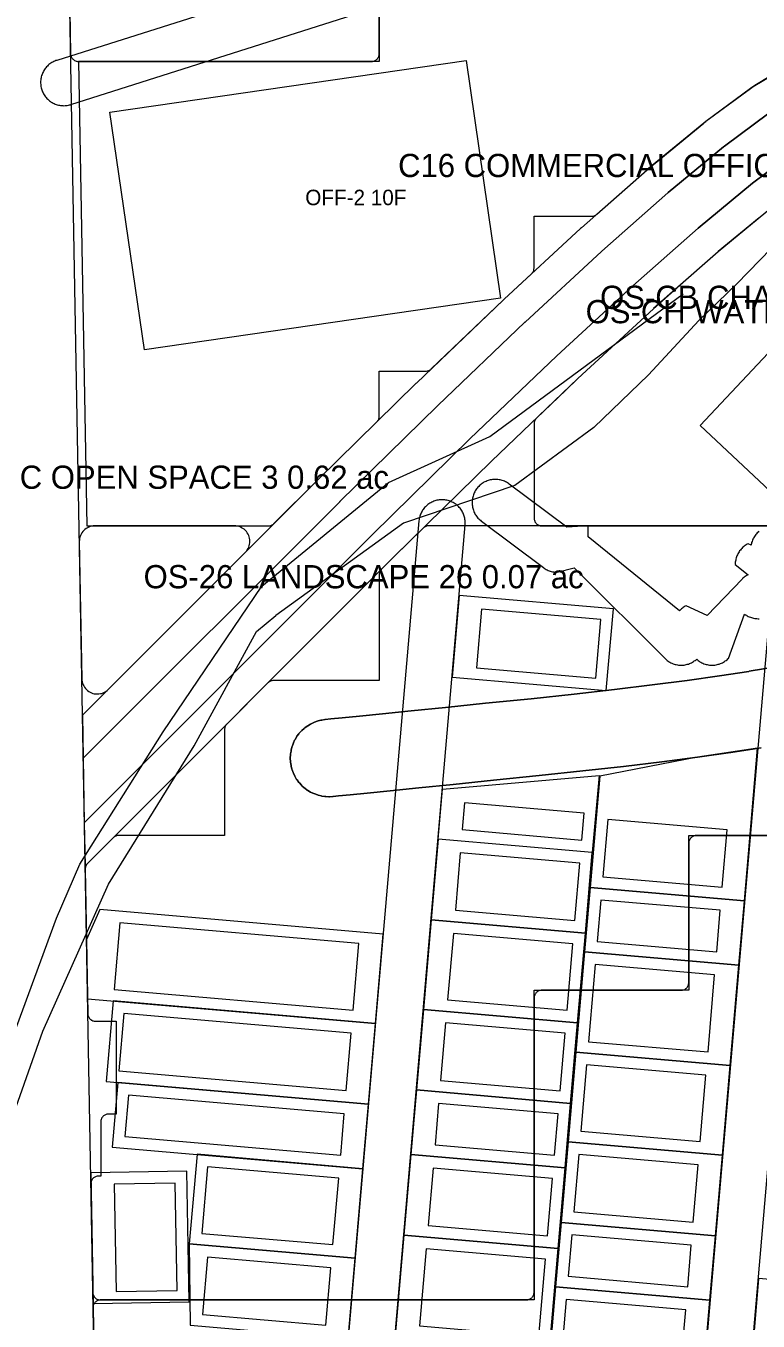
# Model space of a CAD drawing. Extents: x 32 to 940, y -21 to 684.
# Drawn here: x 294.3 to 389, y 247.3 to 414.6 of the extents above; entities that cross this region are included whole.
import ezdxf

# ---------------------------------------------------------------- set-up
doc = ezdxf.new("R2010")
doc.units = 0
for name, color, linetype, lineweight in [('BUILDING-CLUBHOUSE', 4, 'Continuous', 0), ('BUILDING-OFFICE', 6, 'Continuous', 0), ('GREEN-IN-VILLAS', 3, 'Continuous', 0), ('GREEN-LANDSCAPE', 3, 'Continuous', 0), ('PLOT', 4, 'Continuous', 0), ('ROAD-EXISTING', 2, 'Continuous', 0), ('ROAD-PRIMARY', 1, 'Continuous', 0), ('ROAD-TERTIARY', 7, 'Continuous', 0), ('TEXT-PLOT', 7, 'Continuous', 0), ('TEXT-ZONE', 7, 'Continuous', 0), ('VILLA-HOUSE', 7, 'Continuous', 0), ('WATER', 5, 'Continuous', 0), ('ZONE-CLUBHOUSE', 4, 'Continuous', 0), ('ZONE-OFFICE', 6, 'Continuous', 0), ('ZONE-VILLAS', 2, 'Continuous', 0)]:
    doc.layers.add(name, color=color, linetype=linetype, lineweight=lineweight)

msp = doc.modelspace()

# ---------------------------------------------------------------- linework, layer by layer
at = {"layer": 'BUILDING-CLUBHOUSE'}
msp.add_lwpolyline([(381.47, 362.97), (402.35, 385.18), (413.45, 374.74), (392.57, 352.53)], close=True, dxfattribs=at)
at = {"layer": 'BUILDING-OFFICE'}
msp.add_lwpolyline([(355.67, 379.41), (309.64, 372.73), (305.19, 403.42), (351.22, 410.1)], close=True, dxfattribs=at)
at = {"layer": 'GREEN-IN-VILLAS'}
msp.add_lwpolyline([(391.23, 331.78), (387.78, 331.21), (387.77, 331.2), (383.96, 330.62), (383.95, 330.62), (379.78, 330.04), (375.27, 329.45), (370.4, 328.86), (365.19, 328.27), (359.64, 327.67), (353.73, 327.07), (348.55, 326.55), (344.11, 326.1), (340.4, 325.72), (337.44, 325.42), (335.22, 325.2), (333.74, 325.05), (333.02, 324.98), (332.97, 324.97), (332.56, 324.91), (332.46, 324.89), (332.08, 324.79), (331.99, 324.76), (331.62, 324.63), (331.53, 324.59), (331.18, 324.42), (331.09, 324.38), (330.75, 324.18), (330.67, 324.12), (330.36, 323.89), (330.28, 323.82), (329.99, 323.56), (329.92, 323.49), (329.66, 323.2), (329.6, 323.12), (329.36, 322.81), (329.31, 322.72), (329.11, 322.39), (329.06, 322.3), (328.9, 321.95), (328.86, 321.85), (328.73, 321.48), (328.7, 321.39), (328.61, 321.01), (328.59, 320.91), (328.53, 320.53), (328.52, 320.43), (328.5, 320.04), (328.5, 319.94), (328.52, 319.55), (328.53, 319.45), (328.59, 319.06), (328.61, 318.96), (328.71, 318.58), (328.74, 318.49), (328.87, 318.12), (328.91, 318.03), (329.08, 317.68), (329.12, 317.59), (329.32, 317.25), (329.38, 317.17), (329.61, 316.86), (329.68, 316.78), (329.94, 316.49), (330.01, 316.42), (330.3, 316.16), (330.38, 316.1), (330.69, 315.86), (330.78, 315.81), (331.11, 315.61), (331.2, 315.56), (331.55, 315.4), (331.65, 315.36), (332.02, 315.23), (332.11, 315.2), (332.49, 315.11), (332.59, 315.09), (332.97, 315.03), (333.07, 315.02), (333.46, 315), (333.56, 315), (333.98, 315.02), (334.03, 315.03), (334.74, 315.1), (336.23, 315.25), (338.45, 315.48), (341.41, 315.78), (345.11, 316.15), (349.56, 316.6), (354.74, 317.13), (360.68, 317.73), (360.68, 317.73), (366.29, 318.33), (366.3, 318.33), (371.57, 318.93), (371.58, 318.93), (376.51, 319.53), (376.52, 319.53), (381.12, 320.13), (381.13, 320.13), (385.4, 320.73), (385.41, 320.73), (389.34, 321.33)], dxfattribs=at)
at = {"layer": 'GREEN-LANDSCAPE'}
msp.add_lwpolyline([(392.9, 409.5), (388.52, 406.88), (387.96, 406.5), (382.21, 402.25), (381.92, 402.03), (374.8, 396.15), (374.62, 396), (366.12, 388.5), (366, 388.39), (356.12, 379.27), (356.04, 379.19), (344.79, 368.44), (344.72, 368.37), (332.1, 356), (332.05, 355.95), (301.63, 325.53), (301.73, 319.97), (334.88, 353.12), (334.9, 353.14), (347.52, 365.52), (347.55, 365.54), (358.8, 376.29), (358.84, 376.33), (368.71, 385.45), (368.77, 385.5), (377.27, 393), (377.34, 393.06), (384.47, 398.94), (384.59, 399.04), (390.34, 403.29)], dxfattribs=at)
for points in [[(301.88, 311.64), (301.98, 306.08), (341.92, 346.03), (354.49, 358.34), (365.67, 369.02), (375.44, 378.05), (383.79, 385.42), (390.69, 391.11), (396.02, 395.05), (398.89, 396.77), (396.53, 400.02), (393.79, 398.38), (388.22, 394.26), (381.2, 388.47), (372.76, 381.02), (362.93, 371.94), (351.71, 361.22), (339.11, 348.87)], [(301.23, 347.96), (301.55, 330.24), (301.56, 330.05), (301.59, 329.85), (301.64, 329.66), (301.71, 329.48), (301.8, 329.31), (301.9, 329.14), (302.02, 328.99), (302.15, 328.84), (302.3, 328.72), (302.45, 328.6), (302.62, 328.5), (302.8, 328.42), (302.98, 328.36), (303.17, 328.31), (303.36, 328.28), (303.56, 328.28), (303.75, 328.29), (303.95, 328.32), (304.14, 328.36), (304.32, 328.43), (304.49, 328.51), (304.66, 328.61), (304.82, 328.73), (304.96, 328.86), (322.69, 346.59), (322.82, 346.73), (322.94, 346.89), (323.04, 347.06), (323.12, 347.23), (323.19, 347.42), (323.23, 347.61), (323.26, 347.8), (323.27, 348), (323.26, 348.2), (323.23, 348.39), (323.19, 348.58), (323.12, 348.77), (323.04, 348.94), (322.94, 349.11), (322.82, 349.27), (322.69, 349.41), (322.54, 349.55), (322.38, 349.66), (322.21, 349.76), (322.04, 349.85), (321.85, 349.91), (321.66, 349.96), (321.47, 349.99), (321.27, 350), (303.23, 350), (303.03, 349.99), (302.83, 349.96), (302.64, 349.91), (302.46, 349.84), (302.28, 349.76), (302.11, 349.66), (301.95, 349.54), (301.8, 349.4), (301.67, 349.25), (301.55, 349.09), (301.45, 348.92), (301.37, 348.74), (301.31, 348.55), (301.26, 348.36), (301.24, 348.16)]]:
    msp.add_lwpolyline(points, close=True, dxfattribs=at)
at = {"layer": 'PLOT'}
for points in [[(350.33, 341.01), (349.42, 330.43), (369.34, 328.71), (370.26, 339.28)], [(367.26, 303.29), (387.18, 301.56), (388.88, 321.26), (381.12, 320.13), (368.5, 317.68)], [(347.61, 309.51), (348.17, 315.99), (368.4, 317.75), (367.53, 307.79)], [(347.61, 309.51), (346.71, 299.1), (366.63, 297.37), (367.53, 307.79)], [(386.46, 293.23), (387.18, 301.56), (367.26, 303.29), (366.53, 294.95)], [(302.15, 296.58), (302.29, 288.91), (339.49, 285.7), (340.49, 297.27), (303.88, 300.43)], [(346.71, 299.1), (345.71, 287.53), (365.63, 285.81), (366.63, 297.37)], [(385.34, 280.27), (386.46, 293.23), (366.53, 294.95), (365.41, 282)], [(338.59, 275.28), (339.49, 285.7), (305.61, 288.63), (304.71, 278.21)], [(345.71, 287.53), (344.81, 277.12), (364.73, 275.39), (365.63, 285.81)], [(384.34, 268.7), (385.34, 280.27), (365.41, 282), (364.41, 270.43)], [(337.87, 266.95), (338.59, 275.28), (306.21, 278.08), (305.49, 269.75)], [(344.81, 277.12), (344.09, 268.79), (364.01, 267.06), (364.73, 275.39)], [(383.44, 258.29), (384.34, 268.7), (364.41, 270.43), (363.51, 260.01)], [(336.86, 255.38), (337.87, 266.95), (316.45, 268.81), (315.44, 257.24)], [(344.09, 268.79), (343.19, 258.37), (363.11, 256.65), (364.01, 267.06)], [(302.71, 266.4), (303.02, 249.54), (315.41, 249.76), (315.11, 266.62)], [(382.72, 249.96), (383.44, 258.29), (363.51, 260.01), (362.79, 251.68)], [(343.19, 258.37), (342.06, 245.41), (361.99, 243.69), (363.11, 256.65)], [(335.96, 244.97), (336.86, 255.38), (315.44, 257.24), (315.54, 246.74)], [(389.02, 252.78), (388.3, 244.45), (408.23, 242.73), (408.95, 251.06)], [(381.72, 238.39), (382.72, 249.96), (362.79, 251.68), (361.79, 240.11)]]:
    msp.add_lwpolyline(points, close=True, dxfattribs=at)
at = {"layer": 'ROAD-EXISTING'}
for points in [[(392.13, 387.37), (386.21, 381.25)], [(354.29, 361.56), (379.29, 379.97)], [(386.21, 381.25), (381.31, 376.51)], [(381.31, 376.51), (374.81, 369.49)], [(374.81, 369.49), (367.72, 362.71)], [(341.19, 355.6), (354.29, 361.56)], [(367.72, 362.71), (357.53, 355.19)], [(324.83, 342.2), (341.19, 355.6)], [(357.53, 355.19), (343.12, 350.36)], [(343.12, 350.36), (326.62, 338.41)], [(312.08, 323.4), (324.83, 342.2)], [(324.15, 336.35), (326.62, 338.41)], [(316.07, 321.59), (324.15, 336.35)], [(301.29, 306.28), (312.08, 323.4)], [(305.02, 303.71), (316.07, 321.59)], [(298.27, 299.33), (301.29, 306.28)], [(296.52, 284.74), (305.02, 303.71)], [(291.91, 281.95), (298.27, 299.33)], [(291.75, 271.14), (296.52, 284.74)]]:
    msp.add_lwpolyline(points, dxfattribs=at)
at = {"layer": 'ROAD-PRIMARY'}
msp.add_lwpolyline([(304.6, 160.16), (296.6, 606.16)], dxfattribs=at)
at = {"layer": 'ROAD-TERTIARY'}
for points in [[(338.36, 422.83), (298.32, 410.13), (298.19, 410.09), (298.05, 410.03), (297.92, 409.97), (297.79, 409.91), (297.67, 409.84), (297.54, 409.76), (297.43, 409.67), (297.31, 409.58), (297.2, 409.49), (297.1, 409.39), (297, 409.29), (296.91, 409.18), (296.82, 409.06), (296.74, 408.94), (296.66, 408.82), (296.59, 408.7), (296.52, 408.57), (296.46, 408.44), (296.41, 408.3), (296.36, 408.16), (296.32, 408.02), (296.29, 407.88), (296.26, 407.74), (296.25, 407.6), (296.23, 407.45), (296.23, 407.31), (296.23, 407.17), (296.24, 407.02), (296.25, 406.88), (296.28, 406.74), (296.31, 406.59), (296.34, 406.45), (296.38, 406.32), (296.44, 406.18), (296.49, 406.05), (296.55, 405.92), (296.62, 405.79), (296.7, 405.67), (296.78, 405.55), (296.86, 405.43), (296.95, 405.32), (297.05, 405.21), (297.15, 405.11), (297.26, 405.01), (297.37, 404.92), (297.49, 404.83), (297.61, 404.75), (297.73, 404.68), (297.86, 404.61), (297.99, 404.54), (298.12, 404.49), (298.25, 404.44), (298.39, 404.39), (298.53, 404.36), (298.67, 404.33), (298.81, 404.3), (298.96, 404.29), (299.1, 404.28), (299.25, 404.27), (299.39, 404.28), (299.54, 404.29), (299.68, 404.31), (299.82, 404.33), (299.96, 404.37), (300.1, 404.4), (300.13, 404.42), (340.17, 417.11)], [(389.06, 349.29), (388.95, 349.19), (388.85, 349.09), (388.75, 348.98), (388.66, 348.87), (388.57, 348.76), (388.49, 348.64), (388.41, 348.51), (388.34, 348.39), (388.28, 348.26), (388.22, 348.13), (388.17, 347.99), (388.12, 347.85), (388.09, 347.71), (388.06, 347.57), (388.04, 347.5), (387.66, 347.68), (387.53, 347.62), (387.41, 347.54), (387.29, 347.46), (387.17, 347.38), (387.06, 347.29), (386.95, 347.19), (386.85, 347.09), (386.75, 346.98), (386.66, 346.87), (386.57, 346.76), (386.49, 346.64), (386.41, 346.51), (386.34, 346.39), (386.28, 346.26), (386.22, 346.13), (386.17, 345.99), (386.12, 345.85), (386.09, 345.71), (386.06, 345.57), (386.03, 345.43), (386.01, 345.29), (386, 345.14), (386, 345), (387.66, 343.68), (387.53, 343.62), (387.41, 343.54), (387.29, 343.46), (387.17, 343.38), (387.06, 343.29), (386.95, 343.19), (386.88, 343.12), (382.36, 338.42), (379.66, 339.68), (379.53, 339.62), (379.41, 339.54), (379.29, 339.46), (379.17, 339.38), (379.06, 339.29), (378.95, 339.19), (378.88, 339.12), (378.79, 339.01), (367, 348.59), (367, 350), (364.22, 349.83), (356.8, 355.4), (356.68, 355.48), (356.56, 355.56), (356.44, 355.63), (356.31, 355.7), (356.18, 355.76), (356.04, 355.81), (355.9, 355.86), (355.77, 355.9), (355.63, 355.93), (355.48, 355.96), (355.34, 355.98), (355.2, 355.99), (355.05, 356), (354.91, 356), (354.76, 355.99), (354.62, 355.98), (354.48, 355.95), (354.34, 355.93), (354.2, 355.89), (354.06, 355.85), (353.92, 355.8), (353.79, 355.74), (353.66, 355.68), (353.53, 355.62), (353.41, 355.54), (353.29, 355.46), (353.17, 355.38), (353.06, 355.29), (352.95, 355.19), (352.85, 355.09), (352.75, 354.98), (352.65, 354.87), (352.57, 354.76), (352.49, 354.64), (352.41, 354.51), (352.34, 354.39), (352.28, 354.26), (352.22, 354.13), (352.17, 353.99), (352.12, 353.85), (352.09, 353.71), (352.06, 353.57), (352.03, 353.43), (352.01, 353.29), (352, 353.14), (352, 353), (352, 352.85), (352.01, 352.71), (352.03, 352.57), (352.06, 352.42), (352.09, 352.28), (352.12, 352.14), (352.17, 352.01), (352.22, 351.87), (352.28, 351.74), (352.34, 351.61), (352.41, 351.48), (352.49, 351.36), (352.57, 351.24), (352.66, 351.13), (352.75, 351.01), (352.85, 350.91), (352.95, 350.81), (353.06, 350.71), (353.17, 350.62), (353.2, 350.6), (361.2, 344.6), (361.32, 344.52), (361.44, 344.44), (361.56, 344.37), (361.69, 344.3), (361.82, 344.24), (361.96, 344.19), (362.1, 344.14), (362.23, 344.1), (362.37, 344.07), (362.52, 344.04), (362.66, 344.02), (362.8, 344.01), (362.95, 344), (363, 344), (365.17, 344.59), (377.2, 332.6), (377.32, 332.52), (377.44, 332.44), (377.56, 332.37), (377.69, 332.3), (377.82, 332.24), (377.96, 332.19), (378.1, 332.14), (378.23, 332.1), (378.37, 332.07), (378.52, 332.04), (378.66, 332.02), (378.8, 332.01), (378.95, 332), (379.09, 332), (379.24, 332.01), (379.38, 332.02), (379.52, 332.05), (379.66, 332.07), (379.8, 332.11), (379.94, 332.15), (380.08, 332.2), (380.21, 332.26), (380.34, 332.32), (380.47, 332.38), (380.59, 332.46), (380.71, 332.54), (380.83, 332.62), (380.94, 332.71), (381.02, 332.78), (381.2, 332.6), (381.32, 332.52), (381.44, 332.44), (381.56, 332.37), (381.69, 332.3), (381.82, 332.24), (381.96, 332.19), (382.1, 332.14), (382.23, 332.1), (382.37, 332.07), (382.52, 332.04), (382.66, 332.02), (382.8, 332.01), (382.95, 332), (383.09, 332), (383.24, 332.01), (383.38, 332.02), (383.52, 332.05), (383.66, 332.07), (383.8, 332.11), (383.94, 332.15), (384.08, 332.2), (384.21, 332.26), (384.34, 332.32), (384.47, 332.38), (384.59, 332.46), (384.71, 332.54), (384.83, 332.62), (384.94, 332.71), (385.05, 332.81), (385.12, 332.88), (387.2, 338.6), (387.32, 338.52), (387.44, 338.44), (387.56, 338.37), (387.69, 338.3), (387.82, 338.24), (387.96, 338.19), (388.1, 338.14), (388.23, 338.1), (388.37, 338.07), (388.52, 338.04), (388.66, 338.02), (388.8, 338.01), (388.95, 338), (389.09, 338)], [(334.64, 159.82), (351.1, 350.11), (351.11, 350.25), (351.11, 350.4), (351.11, 350.54), (351.09, 350.69), (351.07, 350.83), (351.05, 350.97), (351.02, 351.11), (350.98, 351.25), (350.93, 351.39), (350.88, 351.52), (350.82, 351.65), (350.76, 351.78), (350.69, 351.91), (350.61, 352.03), (350.52, 352.15), (350.44, 352.26), (350.34, 352.37), (350.24, 352.48), (350.14, 352.58), (350.03, 352.67), (349.92, 352.76), (349.8, 352.85), (349.68, 352.93), (349.55, 353), (349.43, 353.06), (349.29, 353.12), (349.16, 353.18), (349.02, 353.23), (348.88, 353.27), (348.74, 353.3), (348.6, 353.33), (348.46, 353.35), (348.31, 353.36), (348.17, 353.37), (348.03, 353.37), (347.88, 353.36), (347.74, 353.35), (347.6, 353.32), (347.45, 353.3), (347.31, 353.26), (347.18, 353.22), (347.04, 353.17), (346.91, 353.12), (346.77, 353.05), (346.65, 352.99), (346.52, 352.91), (346.4, 352.83), (346.29, 352.75), (346.17, 352.66), (346.06, 352.56), (345.96, 352.46), (345.86, 352.36), (345.77, 352.25), (345.68, 352.13), (345.6, 352.01), (345.52, 351.89), (345.45, 351.76), (345.39, 351.63), (345.33, 351.5), (345.28, 351.37), (345.24, 351.23), (345.2, 351.09), (345.17, 350.95), (345.14, 350.8), (345.12, 350.66), (345.12, 350.63), (328.66, 160.34)], [(391.36, 349.64), (375.85, 170.31)], [(381.83, 169.79), (397.34, 349.12)]]:
    msp.add_lwpolyline(points, dxfattribs=at)
at = {"layer": 'VILLA-HOUSE'}
for points in [[(353.19, 339.25), (352.54, 331.67), (367.98, 330.33), (368.63, 337.92)], [(351.03, 314.23), (350.73, 310.75), (366.17, 309.41), (366.47, 312.9)], [(384.32, 303.31), (384.96, 310.74), (369.52, 312.07), (368.88, 304.65)], [(350.47, 307.76), (349.83, 300.33), (365.27, 299), (365.91, 306.42)], [(383.6, 294.98), (384.06, 300.33), (368.62, 301.66), (368.16, 296.32)], [(336.63, 287.45), (337.37, 296.03), (306.48, 298.7), (305.74, 290.12)], [(349.57, 297.35), (348.83, 288.76), (364.27, 287.43), (365.01, 296.01)], [(382.48, 282.03), (383.34, 292), (367.9, 293.33), (367.04, 283.36)], [(335.73, 277.04), (336.37, 284.46), (306.98, 287), (306.34, 279.58)], [(348.57, 285.78), (347.92, 278.35), (363.37, 277.02), (364.01, 284.44)], [(381.48, 270.46), (382.22, 279.04), (366.78, 280.37), (366.04, 271.79)], [(335.01, 268.71), (335.47, 274.05), (307.57, 276.46), (307.11, 271.12)], [(347.67, 275.36), (347.2, 270.02), (362.65, 268.69), (363.11, 274.03)], [(380.58, 260.04), (381.22, 267.47), (365.78, 268.8), (365.14, 261.38)], [(334, 257.14), (334.75, 265.72), (317.81, 267.18), (317.07, 258.6)], [(346.95, 267.03), (346.3, 259.61), (361.75, 258.27), (362.39, 265.7)], [(305.74, 264.95), (305.99, 251.09), (313.88, 251.23), (313.64, 265.09)], [(379.86, 251.71), (380.32, 257.06), (364.88, 258.39), (364.42, 253.05)], [(346.05, 256.62), (345.18, 246.65), (360.63, 245.32), (361.49, 255.28)], [(333.1, 246.72), (333.75, 254.15), (317.81, 255.53), (317.16, 248.1)], [(378.86, 240.14), (379.6, 248.72), (364.16, 250.06), (363.42, 241.48)]]:
    msp.add_lwpolyline(points, close=True, dxfattribs=at)
at = {"layer": 'WATER'}
msp.add_lwpolyline([(390.34, 403.29), (384.59, 399.04), (384.47, 398.94), (377.34, 393.06), (377.27, 393), (368.77, 385.5), (368.71, 385.45), (358.84, 376.33), (358.8, 376.29), (347.55, 365.54), (347.52, 365.52), (334.9, 353.14), (334.88, 353.12), (301.73, 319.97), (301.88, 311.64), (339.11, 348.87), (351.71, 361.22), (362.93, 371.94), (372.76, 381.02), (381.2, 388.47), (388.22, 394.26), (393.79, 398.38)], dxfattribs=at)
at = {"layer": 'ZONE-CLUBHOUSE'}
msp.add_lwpolyline([(389.07, 389.77), (383.81, 385.43), (383.78, 385.41), (382.75, 384.5), (375.45, 378.06), (375.43, 378.05), (365.67, 369.03), (365.66, 369.02), (364.1, 367.52), (360.31, 363.9), (360.24, 363.83), (360.18, 363.75), (360.12, 363.66), (360.08, 363.57), (360.05, 363.48), (360.02, 363.38), (360.01, 363.28), (360, 363.18), (360, 351), (360, 350.9), (360.02, 350.8), (360.04, 350.71), (360.08, 350.62), (360.12, 350.53), (360.17, 350.44), (360.23, 350.37), (360.29, 350.29), (360.37, 350.23), (360.44, 350.17), (360.53, 350.12), (360.62, 350.08), (360.71, 350.04), (360.8, 350.02), (360.9, 350), (361, 350), (419, 350)], dxfattribs=at)
at = {"layer": 'ZONE-OFFICE'}
msp.add_lwpolyline([(340, 429), (340, 410.02), (340, 410), (339.98, 410), (301.14, 410), (301.12, 410), (302.19, 350), (325.69, 350), (325.78, 350), (325.88, 350.02), (325.98, 350.04), (326.07, 350.08), (326.16, 350.12), (326.24, 350.17), (326.32, 350.23), (326.39, 350.29), (326.39, 350.29), (332.05, 355.95), (332.1, 356), (339.7, 363.45), (339.77, 363.52), (339.83, 363.6), (339.88, 363.69), (339.92, 363.78), (339.96, 363.87), (339.98, 363.97), (340, 364.06), (340, 364.16), (340, 369.98), (340, 370), (340.02, 370), (346.02, 370), (346.12, 370), (346.21, 370.02), (346.31, 370.04), (346.4, 370.07), (346.48, 370.11), (346.57, 370.16), (346.64, 370.21), (346.72, 370.28), (346.72, 370.28), (356.04, 379.19), (356.12, 379.27), (359.68, 382.55), (359.75, 382.62), (359.81, 382.71), (359.87, 382.79), (359.92, 382.88), (359.95, 382.98), (359.98, 383.08), (359.99, 383.18), (360, 383.28), (360, 389.98), (360, 390), (360.02, 390), (367.44, 390), (367.54, 390.01), (367.65, 390.02), (367.75, 390.05), (367.84, 390.08), (367.94, 390.13), (368.02, 390.19), (368.1, 390.25), (374.62, 396), (374.62, 396), (374.62, 396), (374.62, 396), (374.63, 396.01), (374.8, 396.15), (375.64, 396.84), (381.92, 402.02), (381.92, 402.03), (382, 402.09), (382.21, 402.25), (382.21, 402.25), (382.22, 402.26), (387.95, 406.5), (387.96, 406.5), (388.32, 406.74), (388.51, 406.87), (388.51, 406.87), (388.52, 406.88), (391.8, 408.84)], dxfattribs=at)
at = {"layer": 'ZONE-VILLAS'}
for points in [[(300, 416.52), (300.1, 410.98), (300.11, 410.89), (300.12, 410.79), (300.15, 410.7), (300.18, 410.6), (300.22, 410.52), (300.27, 410.44), (300.33, 410.36), (300.4, 410.29), (300.47, 410.22), (300.55, 410.16), (300.63, 410.12), (300.72, 410.07), (300.81, 410.04), (300.91, 410.02), (301, 410), (301.1, 410), (339, 410), (339.1, 410), (339.2, 410.02), (339.29, 410.04), (339.38, 410.08), (339.47, 410.12), (339.56, 410.17), (339.63, 410.23), (339.71, 410.29), (339.77, 410.37), (339.83, 410.44), (339.88, 410.53), (339.92, 410.62), (339.96, 410.71), (339.98, 410.8), (340, 410.9), (340, 411), (340, 429.98)], [(399, 350), (346.39, 350), (346.29, 350), (346.2, 349.98), (346.1, 349.96), (346.01, 349.93), (345.92, 349.88), (345.84, 349.84), (345.76, 349.78), (345.69, 349.71), (341.93, 346.03), (341.92, 346.02), (340.29, 344.39), (340.23, 344.32), (340.17, 344.24), (340.12, 344.16), (340.08, 344.07), (340.04, 343.98), (340.02, 343.88), (340, 343.78), (340, 343.69), (340, 330.02), (340, 330), (339.98, 330), (326.31, 330), (326.22, 330), (326.12, 329.98), (326.02, 329.96), (325.93, 329.92), (325.84, 329.88), (325.76, 329.83), (325.68, 329.77), (325.61, 329.71), (320.29, 324.39), (320.23, 324.32), (320.17, 324.24), (320.12, 324.16), (320.08, 324.07), (320.04, 323.98), (320.02, 323.88), (320, 323.78), (320, 323.69), (320, 310.02), (320, 310), (319.98, 310), (306.31, 310), (306.22, 310), (306.12, 309.98), (306.02, 309.96), (305.93, 309.92), (305.84, 309.88), (305.76, 309.83), (305.68, 309.77), (305.61, 309.71), (302.28, 306.38), (302.21, 306.31), (302.15, 306.23), (302.1, 306.14), (302.06, 306.05), (302.03, 305.95), (302.01, 305.86), (301.99, 305.76), (301.99, 305.66), (302.32, 286.98), (302.33, 286.89), (302.35, 286.79), (302.37, 286.7), (302.4, 286.6), (302.45, 286.52), (302.5, 286.44), (302.56, 286.36), (302.62, 286.29), (302.7, 286.22), (302.77, 286.16), (302.86, 286.12), (302.95, 286.07), (303.04, 286.04), (303.13, 286.02), (303.23, 286), (303.32, 286), (305.98, 286), (306, 286), (306, 285.98), (306, 274.02), (306, 274), (305.98, 274), (305, 274), (304.9, 274), (304.8, 273.98), (304.71, 273.96), (304.62, 273.92), (304.53, 273.88), (304.44, 273.83), (304.37, 273.77), (304.29, 273.71), (304.23, 273.63), (304.17, 273.56), (304.12, 273.47), (304.08, 273.38), (304.04, 273.29), (304.02, 273.2), (304, 273.1), (304, 273), (304, 266.02), (304, 266), (303.98, 266), (303.72, 266), (303.62, 266), (303.52, 265.98), (303.42, 265.96), (303.33, 265.92), (303.24, 265.88), (303.16, 265.83), (303.08, 265.77), (303, 265.7), (302.94, 265.63), (302.88, 265.55), (302.83, 265.46), (302.79, 265.37), (302.76, 265.28), (302.73, 265.18), (302.72, 265.08), (302.72, 264.98), (302.97, 250.98), (302.98, 250.89), (302.99, 250.79), (303.02, 250.7), (303.05, 250.6), (303.09, 250.52), (303.14, 250.44), (303.2, 250.36), (303.27, 250.29), (303.34, 250.22), (303.42, 250.16), (303.5, 250.12), (303.59, 250.07), (303.68, 250.04), (303.78, 250.02), (303.87, 250), (303.97, 250), (359, 250), (359.1, 250), (359.2, 250.02), (359.29, 250.04), (359.38, 250.08), (359.47, 250.12), (359.56, 250.17), (359.63, 250.23), (359.71, 250.29), (359.77, 250.37), (359.83, 250.44), (359.88, 250.53), (359.92, 250.62), (359.96, 250.71), (359.98, 250.8), (360, 250.9), (360, 251), (360, 289.98), (360, 290), (360.02, 290), (379, 290), (379.1, 290), (379.2, 290.02), (379.29, 290.04), (379.38, 290.08), (379.47, 290.12), (379.56, 290.17), (379.63, 290.23), (379.71, 290.29), (379.77, 290.37), (379.83, 290.44), (379.88, 290.53), (379.92, 290.62), (379.96, 290.71), (379.98, 290.8), (380, 290.9), (380, 291), (380, 309.98), (380, 310), (380.02, 310), (399, 310)], [(389.34, 321.33), (385.41, 320.73), (385.4, 320.73), (381.13, 320.13), (381.12, 320.13), (376.52, 319.53), (376.51, 319.53), (371.58, 318.93), (371.57, 318.93), (366.3, 318.33), (366.29, 318.33), (360.68, 317.73), (360.68, 317.73), (354.74, 317.13), (349.56, 316.6), (345.11, 316.15), (341.41, 315.78), (338.45, 315.48), (336.23, 315.25), (334.74, 315.1), (334.03, 315.03), (333.98, 315.02), (333.56, 315), (333.46, 315), (333.07, 315.02), (332.97, 315.03), (332.59, 315.09), (332.49, 315.11), (332.11, 315.2), (332.02, 315.23), (331.65, 315.36), (331.55, 315.4), (331.2, 315.56), (331.11, 315.61), (330.78, 315.81), (330.69, 315.86), (330.38, 316.1), (330.3, 316.16), (330.01, 316.42), (329.94, 316.49), (329.68, 316.78), (329.61, 316.86), (329.38, 317.17), (329.32, 317.25), (329.12, 317.59), (329.08, 317.68), (328.91, 318.03), (328.87, 318.12), (328.74, 318.49), (328.71, 318.58), (328.61, 318.96), (328.59, 319.06), (328.53, 319.45), (328.52, 319.55), (328.5, 319.94), (328.5, 320.04), (328.52, 320.43), (328.53, 320.53), (328.59, 320.91), (328.61, 321.01), (328.7, 321.39), (328.73, 321.48), (328.86, 321.85), (328.9, 321.95), (329.06, 322.3), (329.11, 322.39), (329.31, 322.72), (329.36, 322.81), (329.6, 323.12), (329.66, 323.2), (329.92, 323.49), (329.99, 323.56), (330.28, 323.82), (330.36, 323.89), (330.67, 324.12), (330.75, 324.18), (331.09, 324.38), (331.18, 324.42), (331.53, 324.59), (331.62, 324.63), (331.99, 324.76), (332.08, 324.79), (332.46, 324.89), (332.56, 324.91), (332.97, 324.97), (333.02, 324.98), (333.74, 325.05), (335.22, 325.2), (337.44, 325.42), (340.4, 325.72), (344.11, 326.1), (348.55, 326.55), (353.73, 327.07), (359.64, 327.67), (365.19, 328.27), (370.4, 328.86), (375.27, 329.45), (379.78, 330.04), (383.95, 330.62), (383.96, 330.62), (387.77, 331.2), (387.78, 331.21), (391.23, 331.78)], [(399.98, 310), (381, 310), (380.9, 310), (380.8, 309.98), (380.71, 309.96), (380.62, 309.92), (380.53, 309.88), (380.44, 309.83), (380.37, 309.77), (380.29, 309.71), (380.23, 309.63), (380.17, 309.56), (380.12, 309.47), (380.08, 309.38), (380.04, 309.29), (380.02, 309.2), (380, 309.1), (380, 309), (380, 290.02), (380, 290), (379.98, 290), (361, 290), (360.9, 290), (360.8, 289.98), (360.71, 289.96), (360.62, 289.92), (360.53, 289.88), (360.44, 289.83), (360.37, 289.77), (360.29, 289.71), (360.23, 289.63), (360.17, 289.56), (360.12, 289.47), (360.08, 289.38), (360.04, 289.29), (360.02, 289.2), (360, 289.1), (360, 289), (360, 250.02), (360, 250), (359.98, 250), (304.01, 250), (303.91, 250), (303.81, 249.98), (303.71, 249.96), (303.62, 249.92), (303.53, 249.88), (303.44, 249.83), (303.36, 249.77), (303.29, 249.7), (303.23, 249.63), (303.17, 249.55), (303.12, 249.46), (303.08, 249.37), (303.04, 249.28), (303.02, 249.18), (303.01, 249.08), (303.01, 248.98), (304.4, 170.98)]]:
    msp.add_lwpolyline(points, dxfattribs=at)

# ---------------------------------------------------------------- texts
at = {"layer": 'TEXT-PLOT'}
msp.add_text('OFF-2 10F', height=2, dxfattribs=at).set_placement((330.43, 391.42))
at = {"layer": 'TEXT-ZONE'}
for s, p in [('C16 COMMERCIAL OFFICE · PHASE 3 1.11 ac', (342.43, 395.05)), ('OS-CB CHANNEL BANKS 0.37 ac', (368.53, 378.02)), ('OS-CH WATER CHANNEL 0.27 ac', (366.67, 376.17)), ('OS-3 PUBLIC OPEN SPACE 3 0.62 ac', (271.46, 354.78)), ('OS-26 LANDSCAPE 26 0.07 ac', (309.54, 341.93))]:
    msp.add_text(s, height=3, dxfattribs=at).set_placement(p)

doc.saveas('drawing.dxf')
